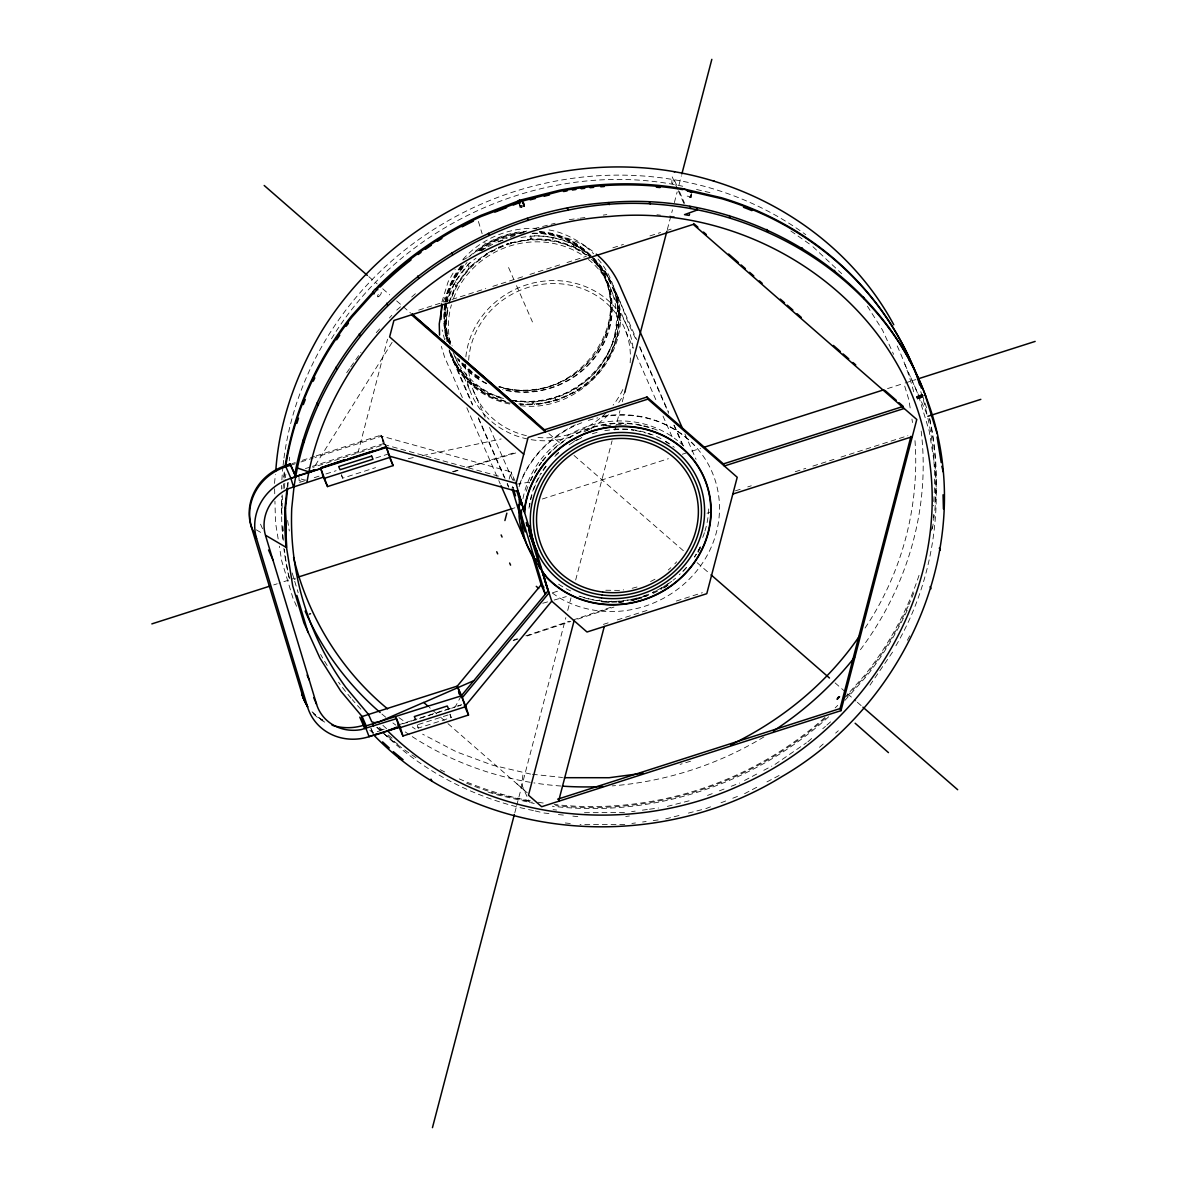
<?xml version="1.0" encoding="UTF-8"?>
<svg xmlns="http://www.w3.org/2000/svg" width="1187" height="1187" viewBox="0 0 1187 1187"><rect width="100%" height="100%" fill="white"/><g stroke="black" fill="none" stroke-linecap="round" stroke-linejoin="round"><path stroke-width="0.75" stroke-dasharray="5 3.75" d="M274.479 483.435L275.414 474.548M289.257 460.749L289.628 457.158M287.269 486.329L287.595 482.694M287.729 487.367L288.293 482.07M298.976 477.426L299.139 480.75L302.685 481.061M446.49 302.967C444.19 317.745 445.659 332.226 452.113 345.921M446.208 305.786L443.938 324.363L446.267 339.289M690.196 197.68L690.982 197.428L690.033 196.538L686.487 196.048L690.196 197.68L690.7 194.713M690.864 197.576L691.368 193.659M690.968 197.309L691.561 194.104M523.052 201.523C526.434 205.989 523.215 209.431 522.399 202.576M441.861 302.077L448.092 281.853L455.185 269.404M446.891 301.335C449.591 287.506 456.001 274.36 465.334 263.796M446.416 304.05L443.997 320.015L445.644 338.933M357.895 453.078L387.541 339.23M509.164 479.103L511.048 471.892L381.665 436.148L314.926 457.499M514.832 812.68L516.226 807.308M516.701 805.513L565.843 617.611M567.712 610.459L570.992 597.922M575.665 580.028L612.091 440.778M614.866 430.154L619.955 410.672M622.27 401.814L624.332 393.906M667.331 229.492L672.495 209.787M674.364 202.621L677.169 191.879M679.053 184.712L681.383 175.765M522.888 775.096L521.716 784.592L529.595 802.397M443.063 301.691L452.514 280.785L466.995 262.505M448.923 302.462C455.318 282.194 469.236 264.582 487.263 253.365M519.58 484.533C529.031 457.87 550.442 436.371 575.932 424.575M519.075 486.774L522.191 478.524A104.144 97.022 -23.7 0 1 582.194 422.587M449.012 303.264L455.882 286.482L454.502 283.352M698.104 552.385L700.36 548.142M892.55 652.123L868.023 688.015M895.918 645.773C926.75 592.743 940.238 530.292 935.297 469.221L929.213 431.029L918.219 394.663L904.895 364.32M907.358 640.283L909.939 635.416M461.224 695.894L455.289 706.71L413.714 720.005M392.111 342.375L314.125 467.233M331.455 338.814C402.378 222.177 548.973 157.426 682.733 186.255M346.678 372.763L349.735 368.385M350.744 366.931L360.937 352.346M865.041 628.042C902.298 572.817 920.118 504.846 914.821 438.404M376.264 332.657L379.855 328.651M389.425 317.968L391.814 315.297M462.96 259.419C481.121 238.661 509.045 227.251 536.509 228.379M469.844 262.831C459.191 273.678 450.823 287.031 446.95 301.81L454.977 282.18L468.553 264.122L476.032 258.128M674.824 563.855L676.649 561.822M844.239 698.104L864.952 674.988A329.096 306.617 -23.7 0 0 919.955 572.475M846.821 696.65L865.946 675.314A330.669 308.086 -23.7 0 0 908.129 606.275M844.892 700.404L866.406 676.353A330.669 308.086 -23.7 0 0 907.832 608.976M522.354 201.048L524.06 206.686A2.567 0.92 -13 0 1 521.687 207.443L520.262 207.502A2.522 0.92 -20.7 0 1 520.069 206.568L521.479 205.707A2.567 0.92 -13 0 1 523.363 205.351L524.699 205.885M396.755 310.104L400.82 306.543M411.666 297.017L417.082 292.254M668.281 569.953L670.848 567.698M807.857 741.816L811.908 738.255M822.754 728.729L825.469 726.34M826.82 725.153L830.885 721.592M819.46 747.306L823.496 743.759M835.633 733.106L838.319 730.732M524.135 205.47L521.687 207.443L519.342 201.835M479.192 250.798L495.647 240.976L515.559 234.611M481.447 250.887L485.631 248.009M488.05 252.816L496.715 248.157M663.563 587.921L669.542 583.811M664.023 587.966L668.088 585.176M775.022 764.398L806.359 742.839M462.856 259.998L470.883 255.769M480.512 250.68L496.121 242.474M650.55 581.556L657.286 577.995M653.087 593.455L662.123 588.693M744.531 780.482L757.365 773.716M763.79 770.318L771.817 766.09M744.575 793.688L757.351 786.951M766.936 781.907L779.711 775.17M512.101 400.464C533.853 403.521 556.718 399.574 575.502 387.956L576.363 391.458L556.258 400.598L534.654 404.797L532.651 401.666C585.547 399.277 630.831 344.482 614.925 292.002M518.823 403.936C546.584 407.66 574.642 396.146 594.553 377.006L593.174 373.86M294.183 579.553L295.296 579.063L294.895 578.143L279.004 583.218M497.709 241.851L507.205 238.186M498.436 241.955L503.525 239.997M510.291 237.385L515.381 235.427M522.146 232.8L527.236 230.842M498.347 247.311L508.674 243.32L487.783 252.95L470.378 266.912L468.999 263.781M587.075 430.436L589.657 429.427M707.037 513.259L709.841 512.176M645.238 596.482L648.443 595.236M690.522 761.253L680.106 764.354M707.526 795.438L712.601 793.48M719.381 790.854L724.471 788.895M731.237 786.284L739.709 783.019M705.85 808.629L710.894 806.685M720.999 802.783L726.058 800.839M732.794 798.228L737.839 796.284M608.352 602.358L611.676 601.23L607.165 602.373L598.159 601.408M572.817 620.074L612.047 606.883M513.689 639.956L517.161 638.784M525.856 635.861L569.33 621.246M513.185 640.639L518.422 638.888M527.162 635.98L570.858 621.409M577.772 619.11L613.961 607.061M638.087 599.034L642.019 597.714L630.564 600.652L646.781 595.473M922.269 394.767L927.403 410.465M511.805 488.109L513.556 487.545L513.303 488.51L511.226 483.792M418.699 310.133L485.78 288.604M492.842 286.334L522.844 276.705M529.906 274.434L559.923 264.805M566.985 262.535L586.393 256.303M612.878 247.816L623.472 244.403M649.942 235.916L660.536 232.518M667.598 230.248L671.13 229.106M291.868 463.672L295.266 462.589M302.225 460.363L314.466 456.446M316.217 455.882L381.205 435.095L385.805 445.57M290.622 465.274L295.726 463.627M300.934 461.966L313.175 458.048M305.415 468.583L310.608 466.921M312.344 466.357L383.46 443.626L383.92 444.665L312.804 467.411M299.599 482.382L306.023 480.32L304.332 480.78M314.258 477.693L322.478 475.052M325.891 473.969L336.129 470.69M341.248 475.023L342.628 478.168L375.567 467.633M273.707 584.909L277.239 583.781M511.879 508.748L514.876 507.784M542.355 499L668.37 458.701M682.317 454.235L685.804 453.122M691.784 451.208L700.597 448.389M887.535 388.609L903.411 383.535M905.162 382.971L915.741 379.603M922.581 394.351L916.587 396.28L917.447 398.98L916.898 397.066M922.625 394.44L916.794 396.755M916.705 396.517L922.892 395.152L916.809 397.155M916.72 396.844L922.714 394.915M922.996 395.479L917.017 397.408L922.907 395.583M917.121 397.764L923.115 395.835M917.239 398.105L923.219 396.191M917.15 398.194L923.145 396.28M917.254 398.491L923.308 396.503M917.343 398.743L923.382 396.77M917.403 398.906L923.456 397.052M735.421 490.839L740.703 489.163M747.751 486.907L751.267 485.78M795.26 471.714L805.81 468.331M812.858 466.09L833.971 459.339M841.004 457.084L907.877 435.703M620.489 602.002L618.887 602.506L621.32 601.898L607.165 602.373M635.371 599.42L646.811 595.77M603.367 624.377L608.575 622.715M617.27 619.926L650.268 609.376M676.323 601.037L702.378 592.714M398.105 725.005L412.023 720.554M369.81 730.198L372.926 733.062L384.87 729.233L380.211 729.53L376.635 726.815M402.912 723.773L449.873 708.758M458.078 706.131L461.075 705.167M448.078 714.989L416.874 724.975L418.254 728.106L451.194 717.571L450.17 714.203M375.834 457.989L388.06 454.087M917.032 397.853L922.863 395.998M456.965 706.176L462.01 704.574M451.609 708.194L455.096 707.081M552.727 592.743L559.7 590.532M452.455 471.699L457.737 470.082M466.536 467.381L515.826 452.277M453.271 471.922L458.538 470.334M469.058 467.129L516.434 452.766M542.771 603.248L547.622 601.883M554.21 600.028L566.288 596.616M534.135 228.646L555.19 223.245M510.455 242.86L530.901 239.121L528.898 235.99M590.948 428.937L591.987 428.67M597.016 600.77L599.836 600.043M618.887 602.21L623.576 601.008M630.609 600.948L635.104 599.791M667.331 806.388L690.151 800.542M665.699 818.911L679.661 815.335M688.386 813.095L702.348 809.519M408.343 458.642L413.699 457.514M422.631 455.615L501.137 438.982M524.001 800.157L524.654 800.023A3.19 0.905 17.1 0 1 528.185 800.839L529.046 801.299M520.974 237.593C544.818 232.652 570.517 239.715 589.494 254.76M510.38 242.994L531.183 239.062L553.231 240.412L551.851 237.281M516.063 484.237L528.883 482.234M569.241 219.64L578.188 218.453M579.968 218.215L585.339 217.488M603.233 215.099L606.809 214.624M602.521 416.4C635.327 410.287 671.085 420.688 694.187 445.11M603.07 425.91L606.231 425.48M605.86 425.836L610.89 425.154M620.415 602.313L623.472 601.898M631.618 811.596L635.193 811.122M642.36 810.157L647.716 809.445M649.512 809.208L658.459 808.006M625.757 816.463L629.407 815.988M631.885 823.437L635.446 822.962M642.568 821.997L646.129 821.523M653.236 820.573L658.577 819.861M532.785 233.127C554.092 232.978 575.354 241.688 590.236 257M532.073 233.661C550.783 232.533 569.715 237.074 585.844 246.629M616.157 424.397L626.113 424.278M624.466 812.546L581.422 812.709M624.777 824.386L580.042 824.55M656.96 214.788L660.506 215.173M669.364 216.123L674.676 216.687M511.552 400.642L531.702 401.666L533.082 404.812L520.129 404.559M520.366 405.628C580.591 413.937 638.398 348.34 615.356 291.097L636.707 339.734M605.8 590.236L618.575 590.384A81.799 76.22 -23.7 0 0 623.65 589.85M532.384 774.265L562.534 777.5M553.068 809.668L556.614 810.053M543.943 813.006L551.169 813.778M558.394 814.549L565.62 815.335M572.846 816.107L578.262 816.686M565.294 822.977L570.828 823.57M696.532 189.475L710.316 192.695M549.047 229.952C566.436 232.741 581.333 242.652 595.088 253.083M499.326 386.487C571.214 411.83 646.173 318.991 592.179 259.345M510.158 403.135C482.248 398.046 458.197 377.332 448.909 350.521M509.609 404.025C482.783 398.58 460.037 380.196 450.407 354.705L472.5 405.034M530.619 774.087L492.724 765.244L456.535 751.875L422.631 734.189M497.754 794.029L532.251 802.086M496.463 794.667L534.269 803.495M533.423 810.543C476.862 799.415 423.195 772.218 382.006 731.726M535.174 810.958L542.192 812.591M498.451 476.135L384.217 444.576L381.665 436.148M500.691 397.348L488.629 393.387L470.378 381.353L456.268 365.062M505.306 401.547L490.75 396.77L489.37 393.624M501.062 398.194C480.972 392.125 463.286 378.386 453.197 359.884M256.318 529.847L262.668 533.586M586.408 254.953L575.962 248.083L574.582 244.937M790.854 231.02L811.596 245.501M590.503 257.193C574.033 244.196 552.741 237.83 531.85 239.106L530.47 235.961C552.148 234.7 574.493 241.451 590.992 255.754M479.593 377.392L472.797 372.659L463.568 363.637M552.356 593.055L558.053 597.031A104.144 97.022 -23.7 0 0 716.889 530.366A104.144 97.022 -23.7 0 0 601.008 417.171M398.951 717.66L406.355 722.824M412.275 726.963L415.227 729.026M436.861 713.951L429.264 707.333M368.771 276.616L377.14 283.901M382.718 288.767L389.692 294.836M396.666 300.919L410.613 313.071M548.943 433.596L561.496 444.517M574.033 455.452L684.573 551.762M697.11 562.683L709.663 573.618M835.069 682.881L846.212 692.6M847.607 693.816L855.975 701.087M857.355 702.303L861.539 705.953M447.989 723.669L526.227 791.952M516.909 783.806L527.547 793.079M440.525 717.156L446.638 722.482M812.932 246.718L841.702 273.663M585.77 246.584L593.604 253.751M592.669 257.282C616.617 279.019 621.676 313.561 636.84 340.832M382.882 725.316L386.576 728.699M593.797 258.588L605.919 272.565L615.786 294.02L614.406 290.874M598.04 259.048C631.365 297.625 620.994 362.183 576.288 387.407L577.668 390.553C610.875 370.715 628.917 327.063 614.643 290.266M867.385 306.157L882.564 330.179L893.618 354.364M610.355 280.889L604.851 272.164L594.034 260.413L606.557 274.865L605.177 271.719M910.919 377.733L926.928 414.204M676.456 184.801L674.246 179.741L672.376 183.851L671.768 182.961L672.154 176.729L677.569 189.089M679.424 191.537L684.602 203.348M678.311 190.766L684.157 204.105M684.929 433.967L696.042 459.28M639.659 346.441L668.37 411.859M674.246 425.258L683.059 445.348M639.808 347.568L668.652 413.299M673.83 425.109L681.976 443.641M606.468 273.752L607.848 276.897M615.118 293.234L616.498 296.379L619.406 315.119L618.026 311.973M607.432 281.66L628.709 330.12M625.772 331.247L633.22 348.221M636.202 355.017L657.079 402.541M663.029 416.133L672.717 438.196M618.086 314.407L619.466 317.537L617.136 336.737L615.756 333.592M615.222 335.832L616.602 338.963L609.05 357.435L607.67 354.29M572.802 244.018L574.182 247.148L554.774 240.783L553.394 237.637M606.72 356.1L608.1 359.231L595.637 375.804L594.257 372.659M508.57 267.535L513.645 279.079M516.538 285.681L532.459 321.959M554.878 397.452L556.258 400.598M467.915 264.983L469.295 268.114L456.832 284.687L455.452 281.542M487.59 392.689L488.97 395.835L472.56 385.033L471.18 381.888M515.173 481.284L511.048 471.892L513.659 480.512M469.518 380.359L470.883 383.505L458.375 369.053L456.995 365.922M444.086 323.235L445.466 326.38L447.796 307.181L445.377 323.161L447.024 342.079M473.153 390.108L485.068 417.275M489.548 427.454L512.65 480.082M444.146 325.668L447.38 340.728M453.211 352.524L470.215 391.25M455.704 363.875L457.084 367.02L449.146 349.898L472.485 404.233M478.406 417.72L506.537 481.788M507.279 483.48L508.748 486.848M478.391 418.447L504.163 477.159M507.101 483.866L508.57 487.219M462.366 397.6L444.531 356.975L441.327 346.352M466.832 407.764L498.036 478.865M498.777 480.557L500.276 483.94M385.508 445.659L380.908 435.199L383.46 443.626M449.814 714.44L451.194 717.571M371.205 728.803L373.178 733.284M370.863 728.343L372.926 733.062M260.532 524.179L262.683 529.105M296.572 606.275L292.892 597.907L281.69 560.843L279.331 546.228M522.414 200.484L524.595 205.677M523.408 203.689L524.431 206.419M523.007 203.927L524.06 206.686M518.882 202.146L520.425 206.256M518.541 202.532L520.069 206.568M922.611 394.752L923.026 395.939M522.087 200.158L523.868 205.41M904.717 386.116L908.827 399.707L910.533 410.257M478.42 221.45L482.13 233.72M484.786 242.474L485.127 243.587M444.695 339.897L442.157 329.912M381.368 436.237L383.92 444.665M341.604 474.8L342.628 478.168M417.23 724.738L418.254 728.106M292.18 572.95L298.189 592.773M911.942 419.041L912.506 422.557M287.61 520.425L289.316 530.975M278.159 538.928L275.503 522.488L274.939 501.181M274.612 488.762L274.761 494.089M468.672 360.18A81.799 76.22 -23.7 0 1 555.041 283.545A81.799 76.22 -23.7 0 1 630.134 362.792M622.834 389.544A81.799 76.22 -23.7 0 1 613.1 405.123M606.334 412.675A81.799 76.22 -23.7 0 1 537.978 437.513M526.405 435.674A81.799 76.22 -23.7 0 1 468.628 368.252M591.482 257.045A84.069 78.327 -23.7 0 1 595.622 353.147A84.069 78.327 -23.7 0 1 498.97 386.68M479.029 377.6A84.069 78.327 -23.7 0 1 459.532 359.78M450.437 344.23A84.069 78.327 -23.7 0 1 444.888 307.107M445.57 302.136A84.069 78.327 -23.7 0 1 462.233 265.265M473.019 253.929A84.069 78.327 -23.7 0 1 523.793 232.044M539.417 231.984A84.069 78.327 -23.7 0 1 590.354 255.843M465.853 356.797A84.945 79.143 -23.7 0 1 549.982 280.651A84.945 79.143 -23.7 0 1 633.175 349.497M625.653 390.657A84.945 79.143 -23.7 0 1 617.655 404.04M608.516 414.664A84.945 79.143 -23.7 0 1 583.974 431.92M570.71 437.024A84.945 79.143 -23.7 0 1 487.249 417.557M486.077 416.355A84.945 79.143 -23.7 0 1 465.482 361.842M588.426 259.493A84.945 79.143 -23.7 0 1 607.106 355.017A84.945 79.143 -23.7 0 1 513.63 400.865M503.511 398.506A84.945 79.143 -23.7 0 1 454.458 355.596M450.333 342.998A84.945 79.143 -23.7 0 1 451.431 304.792M453.568 298.308A84.945 79.143 -23.7 0 1 584.39 256.466M593.826 259.003A84.945 79.143 -23.7 0 1 597.402 354.171A84.945 79.143 -23.7 0 1 502.561 389.692M486.492 383.757A84.945 79.143 -23.7 0 1 456.491 357.524M448.953 342.791A84.945 79.143 -23.7 0 1 445.273 303.338M445.57 301.676A84.945 79.143 -23.7 0 1 462.114 266.081M477.1 251.243A84.945 79.143 -23.7 0 1 524.313 232.504M540.115 232.444A84.945 79.143 -23.7 0 1 591.571 256.555M593.5 259.196A84.559 78.787 -23.7 0 1 597.061 353.919A84.559 78.787 -23.7 0 1 502.65 389.277M486.655 383.371A84.559 78.787 -23.7 0 1 458.686 359.973M449.294 342.598A84.559 78.787 -23.7 0 1 445.629 303.323M445.941 301.661A84.559 78.787 -23.7 0 1 464.607 263.544M478.717 250.398A84.559 78.787 -23.7 0 1 515.603 234.062M519.075 233.468A84.559 78.787 -23.7 0 1 524.313 232.815M540.04 232.756A84.559 78.787 -23.7 0 1 590.102 255.561M636.989 586.986A81.799 76.22 -23.7 0 1 628.695 589.034M591.393 259.196A87.096 81.146 -23.7 0 1 610.059 353.741A87.096 81.146 -23.7 0 1 519.951 403.728M505.914 401.31A87.096 81.146 -23.7 0 1 450.541 351.426M447.84 341.589A87.096 81.146 -23.7 0 1 448.567 307.463M451.683 297.433A87.096 81.146 -23.7 0 1 585.933 254.982M920.786 391.651A329.096 306.617 -23.7 0 1 927.121 414.678M927.922 418.269A329.096 306.617 -23.7 0 1 933.397 505.885M837.725 705.375A329.096 306.617 -23.7 0 1 835.188 707.853M824.742 717.571A329.096 306.617 -23.7 0 1 554.181 804.445M543.216 803.02A329.096 306.617 -23.7 0 1 535.96 801.878M530.544 800.913A329.096 306.617 -23.7 0 1 459.339 778.909M444.68 771.951A329.096 306.617 -23.7 0 1 439.887 769.473M392.125 738.166A329.096 306.617 -23.7 0 1 387.808 734.649M382.155 729.827A329.096 306.617 -23.7 0 1 379.38 727.364M360.863 709.218A329.096 306.617 -23.7 0 1 352.257 699.588M351.055 698.179A329.096 306.617 -23.7 0 1 338.547 682.228M327.197 665.492A329.096 306.617 -23.7 0 1 320.609 654.438M284.361 488.287A329.096 306.617 -23.7 0 1 285.206 479.414M285.414 477.649A329.096 306.617 -23.7 0 1 285.844 474.103M929.673 418.417A330.669 308.086 -23.7 0 1 934.466 513.585M934.258 515.366A330.669 308.086 -23.7 0 1 931.958 531.331M828.674 716.755A330.669 308.086 -23.7 0 1 552.311 806.225M492.961 793.599A330.669 308.086 -23.7 0 1 487.738 791.922M416.014 757.647A330.669 308.086 -23.7 0 1 381.754 731.86M380.404 730.688A330.669 308.086 -23.7 0 1 376.427 727.112M289.494 578.633A330.669 308.086 -23.7 0 1 284.331 549.477M283.322 540.278A330.669 308.086 -23.7 0 1 282.432 527.903M282.091 508.348A330.669 308.086 -23.7 0 1 282.536 495.899M283.04 488.762A330.669 308.086 -23.7 0 1 283.901 479.86M284.094 478.079A330.669 308.086 -23.7 0 1 284.776 472.738M897.209 345.966A324.377 302.225 -23.7 0 1 914.628 395.405M921.186 431.074A324.377 302.225 -23.7 0 1 859.091 651.485M763.924 736.919A324.377 302.225 -23.7 0 1 612.21 785.883M561.006 786.031A324.377 302.225 -23.7 0 1 533.913 782.901M530.337 782.322A324.377 302.225 -23.7 0 1 410.91 735.747M409.367 734.723A324.377 302.225 -23.7 0 1 403.283 730.554M395.835 725.138A324.377 302.225 -23.7 0 1 392.912 722.928M385.73 717.215A324.377 302.225 -23.7 0 1 381.517 713.699M283.396 530.975A324.377 302.225 -23.7 0 1 282.625 523.749M281.927 514.668A324.377 302.225 -23.7 0 1 281.393 496.418M281.497 489.103A324.377 302.225 -23.7 0 1 281.616 485.438M281.883 479.963A324.377 302.225 -23.7 0 1 282.907 467.144M283.099 465.319A324.377 302.225 -23.7 0 1 283.752 459.829M283.99 458.004A324.377 302.225 -23.7 0 1 483.792 203.007A324.377 302.225 -23.7 0 1 805.795 234.714M588.351 420.406A104.144 97.022 -23.7 0 1 597.818 417.839M929.599 419.174A330.669 308.086 -23.7 0 1 934.718 505.41M933.798 514.327A330.669 308.086 -23.7 0 1 933.368 517.888M932.092 526.746A330.669 308.086 -23.7 0 1 931.498 530.292M913.842 592.847A330.669 308.086 -23.7 0 1 908.886 604.613M825.544 718.105A330.669 308.086 -23.7 0 1 555.546 805.602M496.003 793.613A330.669 308.086 -23.7 0 1 465.067 782.589M397.912 744.279A330.669 308.086 -23.7 0 1 385.36 734.278M379.944 729.634A330.669 308.086 -23.7 0 1 377.288 727.26M289.034 577.579A330.669 308.086 -23.7 0 1 283.871 548.439M282.862 539.224A330.669 308.086 -23.7 0 1 282.076 494.845M283.634 477.026A330.669 308.086 -23.7 0 1 284.554 469.918M708.728 508.926A94.708 88.239 -23.7 0 1 704.915 531.183M704.425 532.74A94.708 88.239 -23.7 0 1 701.517 540.397M570.576 590.903A94.708 88.239 -23.7 0 1 557.89 583.692M522.948 498.718A94.708 88.239 -23.7 0 1 584.716 427.365A94.708 88.239 -23.7 0 1 677.495 440.6M679.973 442.647A94.708 88.239 -23.7 0 1 685.774 448.152M529.001 508.288A88.417 82.378 -23.7 0 1 529.728 503.065M530.396 499.608A88.417 82.378 -23.7 0 1 541.02 473.212M542.963 470.156A88.417 82.378 -23.7 0 1 546.139 465.719M555.887 454.844A88.417 82.378 -23.7 0 1 558.602 452.366M573.558 441.638A88.417 82.378 -23.7 0 1 581.793 437.395M613.827 429.19A88.417 82.378 -23.7 0 1 664.126 440.377M665.64 441.282A88.417 82.378 -23.7 0 1 674.275 447.306M700.36 546.97A94.708 88.239 -23.7 0 1 698.045 551.347M696.368 554.21A94.708 88.239 -23.7 0 1 694.588 557.015M686.472 567.623A94.708 88.239 -23.7 0 1 681.857 572.505M675.611 578.188A94.708 88.239 -23.7 0 1 672.984 580.295M671.649 581.333A94.708 88.239 -23.7 0 1 579.063 596.097M526.227 491.359A94.708 88.239 -23.7 0 1 529.61 482.145M530.277 480.646A94.708 88.239 -23.7 0 1 541.331 462.188M542.355 460.868A94.708 88.239 -23.7 0 1 657.583 430.317M593.99 259.107A84.559 78.787 -23.7 0 1 594.939 354.676A84.559 78.787 -23.7 0 1 498.748 387.007M478.687 377.867A84.559 78.787 -23.7 0 1 458.093 358.608M449.932 344.289A84.559 78.787 -23.7 0 1 444.769 303.62M445.036 301.958A84.559 78.787 -23.7 0 1 461.802 264.879M468.791 257.075A84.559 78.787 -23.7 0 1 525.47 231.317M539.432 231.391A84.559 78.787 -23.7 0 1 590.666 255.398M529.565 506.671A88.09 82.081 -23.7 0 1 530.085 503.199M530.752 499.757A88.09 82.081 -23.7 0 1 532.533 492.931M533.646 489.563A88.09 82.081 -23.7 0 1 541.331 473.45M543.275 470.423A88.09 82.081 -23.7 0 1 546.435 466.001M554.833 456.431A88.09 82.081 -23.7 0 1 560.234 451.49M569.063 444.888A88.09 82.081 -23.7 0 1 581.956 437.766M592.283 433.789A88.09 82.081 -23.7 0 1 599.376 431.816M604.776 430.718A88.09 82.081 -23.7 0 1 610.237 429.931M613.872 429.59A88.09 82.081 -23.7 0 1 633.828 430.317M635.609 430.599A88.09 82.081 -23.7 0 1 646.099 433.047M647.805 433.581A88.09 82.081 -23.7 0 1 651.173 434.739M665.506 441.638A88.09 82.081 -23.7 0 1 668.459 443.523M700.137 546.955A94.381 87.942 -23.7 0 1 697.822 551.332M696.146 554.166A94.381 87.942 -23.7 0 1 694.38 556.97M686.279 567.534A94.381 87.942 -23.7 0 1 679.261 574.731M668.771 583.188A94.381 87.942 -23.7 0 1 663.103 586.882M661.649 587.743A94.381 87.942 -23.7 0 1 652.627 592.402M646.366 594.999A94.381 87.942 -23.7 0 1 643.176 596.141M636.692 598.1A94.381 87.942 -23.7 0 1 579.226 595.933M530.604 480.854A94.381 87.942 -23.7 0 1 541.628 462.455M542.652 461.149A94.381 87.942 -23.7 0 1 550.456 452.425M552.875 450.11A94.381 87.942 -23.7 0 1 566.184 439.754M569.033 437.958A94.381 87.942 -23.7 0 1 633.724 424.249M637.004 424.753A94.381 87.942 -23.7 0 1 641.87 425.703M643.488 426.088A94.381 87.942 -23.7 0 1 652.924 428.908M306.038 480.171A6.291 1.944 9.7 0 1 299.421 477.99M324.763 722.126A50.344 46.901 -23.7 0 1 311.38 711.577M322.923 720.331A50.344 46.901 -23.7 0 1 313.027 712.793M322.879 720.227A50.344 46.901 -23.7 0 1 311.899 711.577M378.816 296.438A2.864 0.935 -51.3 0 0 381.279 292.462A2.864 0.935 -51.3 0 0 378.089 294.791A2.864 0.935 -51.3 0 0 378.816 296.438"/><path stroke-width="1.5" d="M275.785 470.987C278.975 421.993 296.127 374.81 320.831 332.657L321.232 331.974C385.909 226.124 509.876 161.491 633.561 167.293C739.471 171.729 843.007 230.471 893.766 324.763M287.046 487.991L285.043 507.502A330.669 308.086 -23.7 0 0 286.022 546.45M366.249 725.954L362.109 716.533L340.699 690.968L320 658.206L303.931 623.027L292.714 585.963L286.527 547.593L285.503 508.555L287.551 489.133M294.153 485.379L291.72 508.466A324.377 302.225 -23.7 0 0 345.862 687.421L368.534 714.485L371.754 721.8L374.291 722.675L379.098 721.844L423.685 702.452L427.973 706.206L461.224 695.894L548.008 590.918L541.94 570.843L551.732 601.141L587.001 632.003L706.769 593.693L737.216 477.263L647.894 399.129L646.974 397.037L544.492 429.813L412.037 313.932M294.079 486.522C314.214 347.939 432.439 235.649 568.291 210.114C711.606 179.252 874.552 255.769 925.919 396.592C980.403 536.865 909.509 702.57 782.218 776.417C656.99 854.121 478.776 843.126 374.098 735.376L400.034 727.082M306.943 482.412L306.958 482.263C331.262 337.627 464.903 225.871 609.524 216.479C749.368 203.022 894.775 296.557 924.97 436.771C958.606 578.247 871.124 728.224 740.629 785.111C626.157 838.081 478.776 821.404 387.734 731.014M441.683 303.813L440.956 319.422M523.853 508.763L520.099 510.989L545.278 594.212L541.153 584.805L531.375 552.519M524.595 512.561L525.322 505.677A94.381 87.942 -23.7 0 1 653.265 431.697A94.381 87.942 -23.7 0 1 693.223 563.751A94.381 87.942 -23.7 0 1 547.029 577.431L542.622 572.179M837.221 699.069L837.829 697.778M294.836 474.355C321.514 325.921 459.695 212.339 608.293 202.547C740.421 190.81 878.454 267.832 924.999 394.499L925.919 396.592M442.306 304.851L439.249 323.917L439.546 335.09M506.849 513.14L504.905 520.559M574.107 620.712L528.482 795.201L541.673 806.715L841.004 710.642L840.084 708.55L910.933 436.356M841.004 710.642L916.779 419.486L693.238 224.402L393.906 320.475L389.618 336.915L523.734 454.235M313.68 697.615L316.558 704.188A40.907 38.103 -23.7 0 0 361.367 729.56L396.473 718.669L399.025 727.097L369.083 736.667A50.344 46.901 -23.7 0 1 307.581 707.051L256.6 538.557L251.08 526.004A50.344 46.901 -23.7 0 1 285.399 465.749L290.236 463.88L295.741 476.447L386.636 447.38L389.277 456.09L518.289 491.73L516.108 483.406L528.126 437.424L647.894 399.129M432.454 1127.65L514.357 814.475M624.718 392.452L666.871 231.272M681.857 173.97L711.829 59.35M558.573 801.284L604.287 626.469M919.628 384.87L917.195 376.709A330.669 308.086 -23.7 0 0 721.444 197.739L682.065 188.54A330.669 308.086 -23.7 0 0 559.552 190.232L521.286 199.861A2.552 0.905 -13 0 0 519.387 200.158L518.081 201.033L518.185 202.814M285.088 466.372A330.669 308.086 -23.7 0 1 351.486 316.039L372.985 292.002A2.864 0.935 -51.3 0 1 376.042 288.589L378.846 285.503A330.669 308.086 -23.7 0 1 480.676 215.455L518.081 201.033M285.815 465.645A330.669 308.086 -23.7 0 1 351.945 317.092L373.475 293.115A2.864 0.935 -51.3 0 0 376.531 289.717L379.306 286.557A330.669 308.086 -23.7 0 1 481.136 216.509L519.891 201.879M687.436 190.795C686.798 191.76 690.122 190.929 691.606 191.715L721.904 198.778A330.669 308.086 -23.7 0 1 921.364 388.164M689.558 214.313L689.128 215.411L684.513 214.639L697.362 209.965L696.443 207.873M859.937 635.342C827.888 682.614 782.144 720.049 730.836 744.798M464.399 704.351L462.351 697.6L548.928 593.01L518.244 491.448M551.732 601.141L464.992 706.31M838.067 697.466L839.535 696.65L837.265 699.291M519.995 201.849L520.247 201.805A2.552 0.905 -13 0 0 521.968 201.167L560.012 191.285A330.669 308.086 -23.7 0 1 682.525 189.594C685.151 187.531 694.336 195.751 691.16 190.662M538.972 566.822L542.459 571.466M423.774 702.541L473.658 680.745M256.6 538.557A50.344 46.901 -23.7 0 1 290.904 478.302L320.846 468.731L323.398 477.144L288.471 488.658A40.907 38.103 -23.7 0 0 265.576 535.678L316.558 704.188M494.89 212.147L506.597 207.636M513.288 205.054L518.304 203.125M546.435 585.71L543.72 575.888M295.667 476.773L290.103 464.117L285.355 465.645L290.904 478.302L300.682 474.934M315.668 469.755L309.303 472.411M386.131 447.098L393.105 465.601L327.538 486.566L320.564 468.064L344.482 459.814M377.852 733.64L369.083 736.667L361.486 716.74M397.111 727.008L387.496 730.791M290.622 465.274L285.859 466.788A50.344 46.901 -23.7 0 0 251.54 527.043M314.362 469.74L309.392 472.085L297.729 468.138M321.395 467.5L344.215 460.2M347.732 459.072L374.068 450.659M381.086 448.404L386.354 446.727L386.725 447.662L516.108 483.406M309.021 471.758L315.623 469.651M320.564 468.064L386.443 447.009M324.986 478.138L390.553 457.173M151.847 623.887L270.161 586.037M298.427 577.001L511.879 508.748M704.128 447.262L884.003 389.737M917.492 379.039L1035.153 341.411M646.974 397.037L723.417 463.894L903.248 406.384L899.049 402.719M904.168 408.476L724.337 465.987L723.417 463.894M309.347 614.094L310.519 613.724M927.848 416.296L980.833 399.351M732.824 494.059L912.313 436.668M362.109 716.533L456.995 686.19L465.957 706.591L468.509 715.019L402.927 735.985L398.105 725.005M427.973 706.206L363.934 726.578M395.568 716.577L400.39 727.572L465.957 706.591M557.653 799.192L840.084 708.55M522.087 504.119L517.814 490.78M530.129 199.861L535.411 198.511M544.195 196.256L549.477 194.905M643.131 773.182L609.124 777.722L564.3 777.693M376.546 289.628L377.807 289.673L376.086 288.589M713.224 180.78L714.099 180.988M673.964 171.625L674.72 171.803M522.265 200.944L521.82 199.906M265.858 535.456L286.527 547.593L285.043 507.502L285.503 508.555M393.312 751.683L403.076 759.665M264.182 185.484L367.376 275.399M412.008 314.273L534.729 421.207M711.043 574.834L829.49 678.029M862.934 707.17L957.686 789.726M693.712 223.527L697.897 227.192M703.49 232.058L706.28 234.507M728.64 254.003L738.418 262.535M741.207 264.983L745.391 268.633M749.59 272.298L753.775 275.948M759.368 280.829L762.158 283.263M780.319 299.109L784.503 302.759M787.307 305.207L792.886 310.074M797.085 313.739L801.27 317.389M833.393 345.432L840.381 351.53M843.171 353.963L848.764 358.845M852.949 362.495L855.753 364.928M885.087 390.538L896.259 400.286M411.563 314.807L545.412 431.905L544.492 429.813M543.913 587.209L541.153 584.805L457.307 686.086L462.351 697.6M536.272 586.333L538.735 588.485M855.13 723.239L888.455 752.617M596.26 254.152C607.462 263.277 615.919 275.458 621.216 288.827L682.703 428.893M387.585 708.862C340.728 670.329 307.7 616.246 293.56 557.341M382.57 741.875L389.277 748.003M535.515 558.706L538.334 562.059L541.035 568.232L537.296 563.751M373.341 292.966L374.039 293.886L372.97 292.076M533.779 556.317L528.66 548.201A94.708 88.239 -23.7 0 1 519.075 516.523L519.387 499.475L521.419 504.104M530.218 535.752L534.343 545.115M537.414 551.821L533.898 544.121L529.55 525.856M529.921 535.856L534.981 547.252M537.132 551.955L533.557 544.121L530.01 530.812M908.93 359.305L909.836 361.397M937.136 433.656L924.999 394.499M888.232 326.544L889.152 328.636M943.309 472.011L941.81 466.268M863.261 296.735L864.181 298.827M834.387 270.339L835.307 272.431M939.303 548.082L940.223 550.174M802.086 247.786L803.005 249.878M930.104 586.645L931.023 588.737M766.861 229.417L767.766 231.51M729.248 215.53L730.168 217.622M689.87 206.33L690.789 208.422M649.348 201.983L650.253 204.075M608.293 202.547L609.213 204.639M567.371 208.022L568.291 210.114M527.221 218.304L528.141 220.396M488.48 233.245L489.4 235.338M451.757 252.608L452.677 254.701M529.283 529.165L526.375 522.547L526.924 525.945M529.254 529.803L530.723 533.156M417.646 276.081L418.566 278.173M541.94 570.843L546.792 577.639A94.708 88.239 -23.7 0 0 693.475 563.899A94.708 88.239 -23.7 0 0 653.384 431.415A94.708 88.239 -23.7 0 0 525.01 505.647L524.357 511.805L517.888 491.373M501.018 485.646L524.046 538.126M501.137 534.936L502.071 537.058M509.638 563.024L510.573 565.146M496.745 551.747L497.679 553.869M386.665 303.293L387.57 305.4M359.305 333.829L360.225 335.921M390.226 459.028L393.105 465.601M335.995 367.198L336.915 369.291M464.369 705.597L468.509 715.019M317.122 402.868L318.042 404.96M448.641 709.143L447.262 706.013L414.322 716.547L415.702 719.678M322.478 475.052L327.538 486.566M302.967 440.288L303.887 442.38M430.985 779.147L431.905 781.254M398.669 756.594L399.589 758.686M372.673 723.892L373.593 725.984M362.272 719.322L365.878 727.557M359.795 717.156L364.854 728.67M268.544 549.952L272.876 559.819M307.092 675.121L309.258 680.047M307.581 707.051L302.062 694.499A50.344 46.901 -23.7 0 0 306.409 704.306M519.402 200.188L520.44 202.947M516.79 490.854L521.004 504.801M528.601 529.906L530.678 536.747M531.346 538.972L540.411 568.944M513.734 489.949L515.499 495.795M520.099 510.989L518.289 505.009M512.25 489.296L525.158 531.954M458.835 691.146L459.844 694.514M458.538 691.249L459.547 694.618M400.39 727.572L402.927 735.985M290.904 478.302L293.456 486.729M296.839 595.37L308.056 632.448M251.036 525.9L302.522 695.552A50.344 46.901 -23.7 0 0 307.685 706.651M937.107 437.039L941.217 462.618M529.179 525.678L529.728 529.105M943.057 494.771L943.428 508.956M296.884 423.373A329.096 306.617 -23.7 0 1 298.516 418.21M303.323 404.574A329.096 306.617 -23.7 0 1 305.282 399.5M313.249 381.175A329.096 306.617 -23.7 0 1 314.822 377.896M336.663 339.794A329.096 306.617 -23.7 0 1 339.764 335.224M346.203 326.217A329.096 306.617 -23.7 0 1 348.429 323.25M380.166 287.031A329.096 306.617 -23.7 0 1 411.014 259.938M418.136 254.537A329.096 306.617 -23.7 0 1 421.029 252.43M425.421 249.315A329.096 306.617 -23.7 0 1 431.341 245.249M437.35 241.317A329.096 306.617 -23.7 0 1 441.905 238.453M462.158 226.836A329.096 306.617 -23.7 0 1 473.39 221.138M563.528 191.537A329.096 306.617 -23.7 0 1 567.06 190.914M572.357 190.039A329.096 306.617 -23.7 0 1 575.903 189.505M581.215 188.763A329.096 306.617 -23.7 0 1 584.761 188.318M590.102 187.709A329.096 306.617 -23.7 0 1 593.648 187.368M600.756 186.76A329.096 306.617 -23.7 0 1 604.302 186.522M656.366 187.205A329.096 306.617 -23.7 0 1 660.046 187.561M743.507 207.295A329.096 306.617 -23.7 0 1 751.92 210.648M854.625 657.242A324.377 302.225 -23.7 0 1 773.316 731.029M603.055 786.477A324.377 302.225 -23.7 0 1 562.831 786.165M380.137 712.497A324.377 302.225 -23.7 0 1 305.148 611.127M536.227 562.252A94.708 88.239 -23.7 0 1 521.479 511.508M364.038 725.153A50.344 46.901 -23.7 0 1 332.063 725.198M307.181 705.508A50.344 46.901 -23.7 0 1 302.017 694.395M371.635 456.06L338.696 466.595L340.075 469.74L373.015 459.206L371.635 456.06M602.061 594.969A84.945 79.143 -23.7 0 0 696.695 484.993A84.945 79.143 -23.7 0 0 553.602 466.714A84.945 79.143 -23.7 0 0 602.061 594.969M602.625 592.031A81.799 76.22 -23.7 0 0 693.757 486.121A81.799 76.22 -23.7 0 0 555.961 468.524A81.799 76.22 -23.7 0 0 602.625 592.031M601.483 597.922A88.09 82.081 -23.7 0 0 699.633 483.866A88.09 82.081 -23.7 0 0 551.228 464.903A88.09 82.081 -23.7 0 0 601.483 597.922"/></g></svg>
